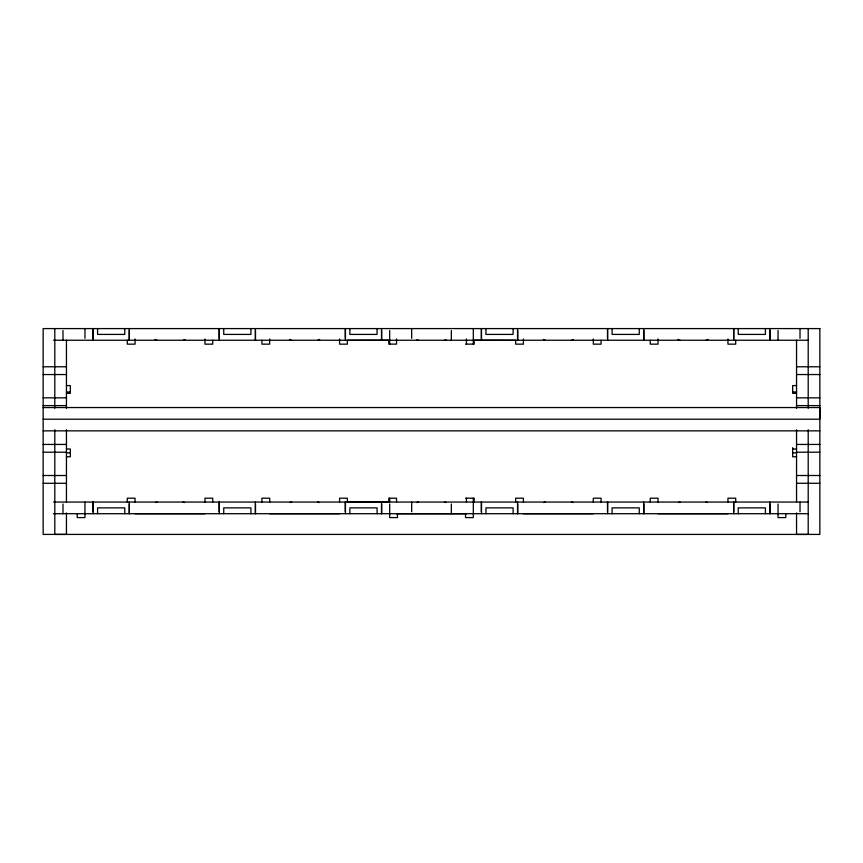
<?xml version="1.0" encoding="UTF-8"?>
<svg xmlns="http://www.w3.org/2000/svg" width="863" height="863" viewBox="0 0 863 863"><rect width="100%" height="100%" fill="white"/><g stroke="black" fill="none" stroke-linecap="round" stroke-linejoin="round"><path stroke-width="1.29" d="M53.506 340.238L808.2 340.238M465.545 344.121L474.219 344.121L474.219 340.238L515.643 340.27L515.643 344.154L523.409 344.154L523.409 338.976M43.15 366.775L66.451 366.775M796.549 366.775L819.85 366.775M43.15 374.542L66.451 374.542M796.549 374.542L819.85 374.542M66.451 385.578L70.335 385.578L70.335 393.345L66.451 393.345M796.549 385.578L792.666 385.578L792.666 393.345L796.549 393.345M66.451 392.018L70.335 392.018M792.666 392.018L796.549 392.018M43.15 397.843L66.451 397.843M796.549 397.843L819.85 397.843M43.15 405.61L66.451 405.61M796.549 405.61L819.85 405.61M43.15 407.552L819.85 407.552L819.85 419.202L43.15 419.202M43.15 430.853L819.85 430.853M43.15 444.445L66.451 444.445M796.549 444.445L819.85 444.445M66.451 449.008L70.335 449.008L70.335 456.775L66.451 456.775M792.666 449.008L796.549 449.008M43.15 452.212L66.451 452.212M796.549 452.212L819.85 452.212M66.451 452.859L70.335 452.859M792.666 452.859L796.549 452.859M796.549 456.775L792.666 456.775L792.666 447.681M43.15 475.513L66.451 475.513M796.549 475.513L819.85 475.513M43.15 483.28L66.451 483.28M796.549 483.28L819.85 483.28M465.545 498.167L474.219 498.221L474.219 502.104M53.506 502.05L808.2 502.05M53.366 513.701L808.361 513.701M135.06 513.733L204.963 513.733M269.688 513.733L339.591 513.733M396.549 513.755L466.452 513.755M523.409 513.733L593.312 513.733M658.038 513.733L727.941 513.733M808.2 328.587L808.2 408.285M808.2 429.72L808.2 534.413L796.549 534.413L796.549 512.935M800.012 328.587L800.012 338.296M800.012 502.05L800.012 511.759M796.549 340.238L796.549 408.285M796.549 429.72L796.549 502.083M785.805 513.701L785.805 517.584L778.038 517.584L778.038 503.992M778.038 330.529L778.038 340.238M770.012 330.529L770.012 340.238M770.012 503.992L770.012 513.701M769.85 328.587L769.85 340.238M769.85 502.05L769.85 513.701M765.416 328.587L765.416 334.413L738.232 334.413L738.232 328.587M765.416 513.701L765.416 507.876L738.232 507.876L738.232 513.701M735.708 340.27L735.708 344.154L727.941 344.154L727.941 338.976M735.708 502.083L735.708 498.199L727.941 498.199L727.941 502.083M733.798 328.587L733.798 340.238M733.798 502.05L733.798 513.701M733.636 328.587L733.636 338.296M733.636 502.05L733.636 511.759M658.038 338.976L658.038 344.154L650.27 344.154L650.27 340.27M658.038 502.083L658.038 498.199L650.27 498.199L650.27 502.083M643.863 330.529L643.863 340.238M643.863 503.992L643.863 513.701M643.701 328.587L643.701 340.238M643.701 502.05L643.701 513.701M639.267 328.587L639.267 334.413L612.083 334.413L612.083 328.587M639.267 513.701L639.267 507.876L612.083 507.876L612.083 513.701M607.649 328.587L607.649 340.238M607.649 502.05L607.649 513.701M607.487 328.587L607.487 338.296M607.487 502.05L607.487 511.759M601.08 340.27L601.08 344.154L593.312 344.154L593.312 338.976M601.08 502.083L601.08 498.199L593.312 498.199L593.312 502.083M523.409 502.083L523.409 498.199L515.643 498.199L515.643 502.083M517.714 330.529L517.714 340.238M517.714 503.992L517.714 513.701M517.552 328.587L517.552 340.238M517.552 502.05L517.552 513.701M513.118 328.587L513.118 334.413L485.934 334.413L485.934 328.587M513.118 513.701L513.118 507.876L485.934 507.876L485.934 513.701M481.5 328.587L481.5 340.238M481.5 502.05L481.5 513.701M481.338 328.587L481.338 338.296M481.338 502.05L481.338 511.759M473.312 328.587L473.312 338.296M473.312 338.943L473.312 344.121M473.312 498.167L473.312 511.759M473.312 512.406L473.312 517.584L465.545 517.584L465.545 513.701M466.452 338.943L466.452 344.121M466.452 498.221L466.452 502.104M451.338 330.529L451.338 340.238M451.338 503.992L451.338 513.701M411.662 328.587L411.662 338.296M411.662 502.05L411.662 511.759M397.455 513.701L397.455 517.584L389.688 517.584L389.688 503.992M396.549 338.943L396.549 344.121L388.781 344.121L388.781 340.238L347.358 340.27L347.358 344.154L339.591 344.154L339.591 338.976M396.549 502.104L396.549 498.221L388.781 498.221L388.781 502.104L347.358 502.083L347.358 498.199L339.591 498.199L339.591 502.083M389.688 330.529L389.688 344.121M389.688 498.167L389.688 502.05M381.662 330.529L381.662 340.238M381.662 503.992L381.662 513.701M381.5 328.587L381.5 340.238M381.5 502.05L381.5 513.701M377.066 328.587L377.066 334.413L349.882 334.413L349.882 328.587M377.066 513.701L377.066 507.876L349.882 507.876L349.882 513.701M345.448 328.587L345.448 340.238M345.448 502.05L345.448 513.701M345.286 328.587L345.286 338.296M345.286 502.05L345.286 511.759M269.688 338.976L269.688 344.154L261.921 344.154L261.921 340.27M269.688 502.083L269.688 498.199L261.921 498.199L261.921 502.083M255.513 330.529L255.513 340.238M255.513 503.992L255.513 513.701M255.351 328.587L255.351 340.238M255.351 502.05L255.351 513.701M250.917 328.587L250.917 334.413L223.733 334.413L223.733 328.587M250.917 513.701L250.917 507.876L223.733 507.876L223.733 513.701M219.299 328.587L219.299 340.238M219.299 502.05L219.299 513.701M219.137 328.587L219.137 338.296M219.137 502.05L219.137 511.759M212.73 340.27L212.73 344.154L204.963 344.154L204.963 338.976M212.73 502.083L212.73 498.199L204.963 498.199L204.963 502.083M135.06 338.976L135.06 344.154L127.293 344.154L127.293 340.27M135.06 502.083L135.06 498.199L127.293 498.199L127.293 502.083M129.364 330.529L129.364 340.238M129.364 503.992L129.364 513.701M129.202 328.587L129.202 340.238M129.202 502.05L129.202 513.701M124.768 328.587L124.768 334.413L97.584 334.413L97.584 328.587M124.768 513.701L124.768 507.876L97.584 507.876L97.584 513.701M93.15 328.587L93.15 340.238M93.15 502.05L93.15 513.701M92.988 328.587L92.988 338.296M92.988 502.05L92.988 511.759M84.962 328.587L84.962 338.296M84.962 502.05L84.962 511.759M84.962 512.406L84.962 517.584L77.195 517.584L77.195 513.701M66.451 340.238L66.451 408.285M66.451 429.72L66.451 502.083M66.451 512.935L66.451 534.413L54.8 534.413L54.8 429.72M62.988 330.529L62.988 340.238M62.988 503.992L62.988 513.701M54.8 328.587L54.8 408.285M182.956 502.083A2.913 2.913 0 0 1 184.553 502.557M155.469 502.557A2.913 2.913 0 0 1 157.066 502.083M317.584 502.083A2.913 2.913 0 0 1 319.181 502.557M290.097 502.557A2.913 2.913 0 0 1 291.694 502.083M185.016 339.418A2.913 2.913 0 0 1 182.956 340.27M157.066 340.27A2.913 2.913 0 0 1 155.006 339.418M319.644 339.418A2.913 2.913 0 0 1 317.584 340.27M291.694 340.27A2.913 2.913 0 0 1 289.634 339.418M571.306 502.083A2.913 2.913 0 0 1 572.903 502.557M543.819 502.557A2.913 2.913 0 0 1 545.416 502.083M705.934 502.083A2.913 2.913 0 0 1 707.531 502.557M678.447 502.557A2.913 2.913 0 0 1 680.044 502.083M573.366 339.418A2.913 2.913 0 0 1 571.306 340.27M545.416 340.27A2.913 2.913 0 0 1 543.356 339.418M707.994 339.418A2.913 2.913 0 0 1 705.934 340.27M680.044 340.27A2.913 2.913 0 0 1 677.984 339.418M444.445 502.104A2.913 2.913 0 0 1 446.042 502.579M416.958 502.579A2.913 2.913 0 0 1 418.555 502.104M446.042 339.763A2.913 2.913 0 0 1 444.445 340.238M418.555 340.238A2.913 2.913 0 0 1 416.958 339.763M819.85 328.587L43.15 328.587L43.15 534.413L819.85 534.413L819.85 328.587"/></g></svg>
